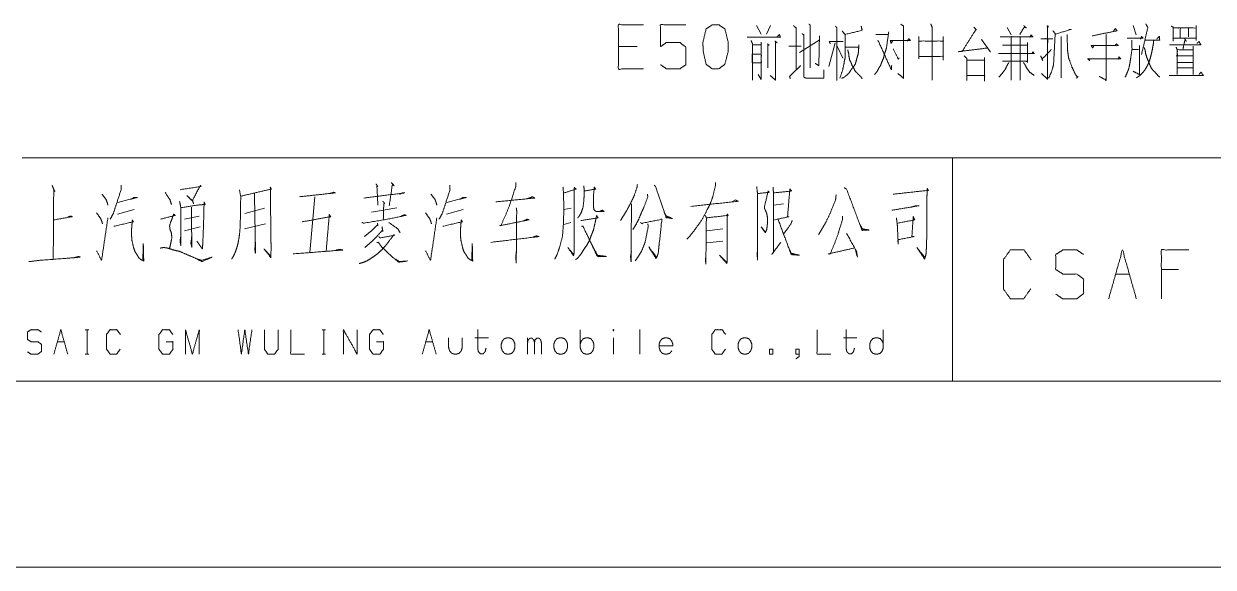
# Model space of a CAD drawing. Header units: millimetres. Extents: x 0 to 841, y 0 to 594.
# Drawn here: x 701.1 to 765, y 0 to 29.2 of the extents above; entities that cross this region are included whole.
import ezdxf

# ---------------------------------------------------------------- set-up
doc = ezdxf.new("R2010")
doc.units = ezdxf.units.MM
doc.layers.add('101', color=7, linetype='Continuous', true_color=0xffffff)

msp = doc.modelspace()

# ---------------------------------------------------------------- linework, layer by layer
at = {"layer": '101', "color": 72, "linetype": 'Continuous', "lineweight": 18}
for p, q in [((740.46, 29.1), (740.708, 28.65)), ((741.22, 29.1), (741.008, 28.65)), ((753.942, 29), (754.154, 28.6)), ((760.701, 29.1), (760.878, 28.6)), ((763.684, 28.95), (763.684, 28.5)), ((742.772, 27.65), (743.832, 28.325)), ((744.695, 28.175), (744.359, 26.9)), ((746.883, 28.625), (747.555, 28.625)), ((756.837, 28.525), (756.837, 26.3)), ((734.055, 27.975), (733.047, 27.975)), ((742.206, 28), (742.86, 28)), ((744.801, 28), (745.101, 27.35)), ((745.225, 27.95), (745.932, 27.95)), ((760.63, 27.825), (761.001, 27.825)), ((763.066, 27.125), (763.914, 27.125)), ((740.549, 26.475), (740.725, 26.2)), ((755.777, 26.525), (756.095, 26.25)), ((763.066, 26.825), (763.896, 26.825)), ((716.726, 19.906), (716.457, 16.904)), ((706.118, 18.974), (707.02, 19.216)), ((714.019, 19.285), (712.97, 19.009)), ((719.774, 19.078), (721.14, 19.319)), ((723.797, 18.974), (724.7, 19.216)), ((730.503, 19.285), (730.113, 19.216)), ((739.331, 19.733), (739.136, 19.63)), ((741.916, 19.526), (741.404, 19.457)), ((709.727, 18.698), (710.508, 18.871)), ((709.727, 18.077), (710.556, 18.284)), ((712.946, 18.181), (714.068, 18.457)), ((730.479, 18.526), (730.113, 18.422)), ((738.648, 18.181), (737.794, 18.077)), ((737.794, 17.422), (738.648, 17.525)), ((763.141, 16.001), (762.224, 16.001)), ((759.766, 15.753), (760.507, 15.753)), ((704.391, 12.764), (704.577, 12.764)), ((704.489, 12.764), (704.489, 11.453)), ((717.12, 12.764), (717.306, 12.764)), ((717.218, 12.764), (717.218, 11.453)), ((725.333, 12.323), (726.065, 12.323)), ((728.162, 11.453), (728.162, 12.323)), ((730.991, 11.798), (730.991, 12.764)), ((732.776, 12.323), (732.776, 11.453)), ((734.19, 12.778), (734.19, 11.453)), ((745.134, 12.323), (745.866, 12.323)), ((702.889, 12.116), (703.26, 12.116)), ((722.69, 12.116), (723.061, 12.116)), ((704.391, 11.453), (704.577, 11.453)), ((717.12, 11.453), (717.306, 11.453))]:
    msp.add_line(p, q, dxfattribs=at)
at = {"layer": '101', "color": 133, "linetype": 'Continuous', "lineweight": 18}
for p, q in [((701, 22), (810, 22)), ((751, 22), (751, 10)), ((25, 10), (831, 10)), ((651, 10), (831, 10)), ((0, 0), (841, 0))]:
    msp.add_line(p, q, dxfattribs=at)
at = {"layer": '101', "color": 72, "linetype": 'Continuous', "lineweight": 18}
for points, knots in [([(734.391, 26.775), (733.047, 26.775), (733.047, 29.15), (734.391, 29.15)], [0, 0, 0.265394, 0.734606, 1, 1]), ([(735.306, 27), (735.642, 26.775), (736.331, 26.775), (736.667, 27), (736.667, 27.95), (736.331, 28.2), (735.642, 28.2), (735.306, 27.975), (735.306, 29.15), (736.667, 29.15)], [0, 0, 0.062233, 0.168349, 0.230571, 0.376816, 0.44126, 0.547376, 0.609609, 0.790491, 1, 1]), ([(738.431, 26.775), (738.767, 27.025), (738.944, 27.725), (738.944, 28.2), (738.767, 28.925), (738.431, 29.15), (738.095, 29.15), (737.759, 28.925), (737.583, 28.2), (737.6, 27.725), (737.759, 27.025), (738.095, 26.775), (738.431, 26.775)], [0, 0, 0.06753, 0.183973, 0.260585, 0.380942, 0.446144, 0.500314, 0.565505, 0.685865, 0.76253, 0.878311, 0.94583, 1, 1]), ([(742.454, 29.1), (742.595, 28.975), (742.595, 26.725)], [0, 0, 0.077408, 1, 1]), ([(743.285, 29.175), (743.355, 29.125), (743.355, 26.825)], [0, 0, 0.036281, 1, 1]), ([(744.713, 29.075), (744.783, 28.975), (744.783, 26.15)], [0, 0, 0.041565, 1, 1]), ([(746.091, 29.075), (746.144, 28.85), (745.225, 28.625), (745.066, 28.825)], [0, 0, 0.161317, 0.82166, 1, 1]), ([(747.572, 28.775), (747.449, 27.9), (747.413, 27.775), (747.343, 27.575), (747.29, 27.35), (747.201, 27.15), (747.13, 26.95), (747.042, 26.825), (746.954, 26.65), (746.812, 26.475)], [0, 0, 0.358974, 0.411737, 0.497906, 0.591812, 0.680635, 0.766802, 0.828971, 0.90861, 1, 1]), ([(748.226, 29.175), (748.368, 29.075), (748.368, 26.275), (748.067, 26.525)], [0, 0, 0.051479, 0.883809, 1, 1]), ([(749.831, 29.2), (749.92, 28.975), (749.902, 29.025), (749.902, 26.175), (749.902, 27.45), (749.23, 27.45), (750.503, 27.45), (750.503, 27.25), (750.503, 28.525), (750.503, 28.275), (749.195, 28.275), (749.195, 28.525), (749.195, 27.325)], [0, 0, 0.022286, 0.027176, 0.289924, 0.407469, 0.469387, 0.586708, 0.605146, 0.722691, 0.745739, 0.866321, 0.889369, 1, 1]), ([(752.143, 29.025), (752.284, 28.875), (752.249, 28.875), (751.524, 27.725), (751.312, 27.7), (752.885, 27.9), (753.044, 27.675), (752.55, 28.375)], [0, 0, 0.045476, 0.053265, 0.353147, 0.400259, 0.750086, 0.810878, 1, 1]), ([(754.826, 29.1), (754.985, 28.975), (754.861, 29.025), (754.614, 28.625)], [0, 0, 0.250922, 0.416445, 1, 1]), ([(756.077, 29.075), (756.166, 29.025), (756.113, 29.075), (756.113, 26.2), (756.113, 28.4), (755.741, 28.4), (756.395, 28.4)], [0, 0, 0.016184, 0.027806, 0.485999, 0.836616, 0.895768, 1, 1]), ([(756.395, 28.825), (756.519, 28.675), (756.431, 27), (756.325, 26.625), (756.166, 26.275)], [0, 0, 0.073481, 0.707419, 0.85471, 1, 1]), ([(756.554, 28.65), (757.385, 28.9), (757.262, 28.9), (757.262, 28.85)], [0, 0, 0.833126, 0.951984, 1, 1]), ([(759.662, 28.825), (759.75, 28.95), (759.838, 28.825), (758.513, 28.55)], [0, 0, 0.092221, 0.184443, 1, 1]), ([(761.39, 29.2), (761.496, 29), (761.16, 27.55)], [0, 0, 0.132024, 1, 1]), ([(762.748, 29.075), (762.854, 29.025), (762.854, 28.275), (762.854, 28.425), (764.091, 28.425), (764.091, 28.3), (764.091, 29.1), (764.091, 28.975), (762.854, 28.975), (763.243, 28.975), (763.243, 28.425)], [0, 0, 0.021398, 0.158243, 0.185612, 0.411363, 0.43417, 0.580138, 0.602945, 0.828696, 0.899647, 1, 1]), ([(739.965, 28.475), (741.75, 28.475), (741.697, 28.625), (741.574, 28.5)], [0, 0, 0.841996, 0.91703, 1, 1]), ([(740.177, 28.3), (740.248, 28.125), (740.248, 26.175), (740.248, 28.075), (740.725, 28.075), (740.725, 28.2), (740.725, 26.2), (740.725, 27.575), (740.23, 27.575), (740.23, 27.1), (740.708, 27.1)], [0, 0, 0.019945, 0.226011, 0.426793, 0.477217, 0.490426, 0.701776, 0.847079, 0.899372, 0.949568, 1, 1]), ([(741.45, 28.275), (741.574, 28.175), (741.485, 28.25), (741.485, 26.175), (741.202, 26.425)], [0, 0, 0.058318, 0.100796, 0.86159, 1, 1]), ([(742.913, 28.675), (743.002, 28.6), (743.002, 26.5), (743.019, 26.325), (743.143, 26.275), (744.08, 26.275), (744.08, 26.725)], [0, 0, 0.029631, 0.566439, 0.611401, 0.645505, 0.88497, 1, 1]), ([(743.85, 28.55), (743.815, 26.95), (743.62, 27.075)], [0, 0, 0.873781, 1, 1]), ([(744.43, 28.125), (744.377, 28.25), (745.119, 28.25)], [0, 0, 0.154621, 1, 1]), ([(745.225, 28.625), (745.225, 27.35), (745.19, 27.225), (745.172, 27.075), (745.101, 26.725), (744.942, 26.275)], [0, 0, 0.533403, 0.587753, 0.650941, 0.800323, 1, 1]), ([(746.989, 28.325), (747.714, 26.725), (747.731, 26.95)], [0, 0, 0.886137, 1, 1]), ([(747.784, 28.275), (747.696, 28.15), (747.661, 28.3), (748.739, 28.3), (748.651, 28.4), (748.58, 28.275)], [0, 0, 0.092097, 0.1848, 0.833356, 0.91361, 1, 1]), ([(753.553, 28.5), (755.321, 28.5), (755.215, 28.6), (755.162, 28.475)], [0, 0, 0.862592, 0.933739, 1, 1]), ([(753.695, 28.05), (755.038, 28.05), (755.038, 28.2), (755.038, 27.125), (755.038, 27.2), (753.695, 27.2), (754.985, 27.2), (754.985, 27.15)], [0, 0, 0.252179, 0.280337, 0.482141, 0.496221, 0.7484, 0.990613, 1, 1]), ([(754.154, 26.175), (754.154, 28.5), (754.632, 28.5), (754.632, 26.175)], [0, 0, 0.45346, 0.54654, 1, 1]), ([(757.156, 28.625), (757.173, 28.125), (757.191, 27.7), (757.244, 27.35), (757.421, 26.875), (757.597, 26.5), (757.721, 26.325), (757.756, 26.375), (757.668, 26.275)], [0, 0, 0.191683, 0.354654, 0.490277, 0.684457, 0.843293, 0.925398, 0.948867, 1, 1]), ([(759.255, 28.625), (759.255, 26.175), (758.884, 26.375)], [0, 0, 0.853178, 1, 1]), ([(760.63, 28.325), (760.648, 27.85), (760.577, 27.35), (760.542, 27.125), (760.471, 26.775), (760.4, 26.6), (760.277, 26.325)], [0, 0, 0.231257, 0.476937, 0.587749, 0.761471, 0.853296, 1, 1]), ([(760.383, 28.425), (761.249, 28.425), (761.16, 28.525), (761.107, 28.375)], [0, 0, 0.747505, 0.862695, 1, 1]), ([(761.814, 28.325), (761.797, 28.15), (761.744, 27.825), (761.691, 27.6), (761.62, 27.325), (761.532, 27.075), (761.408, 26.825), (761.249, 26.6), (761.072, 26.425), (760.895, 26.3)], [0, 0, 0.076304, 0.219155, 0.319442, 0.442619, 0.557637, 0.678655, 0.798195, 0.906078, 1, 1]), ([(761.355, 28.325), (762.133, 28.325), (762.115, 28.525), (761.974, 28.375)], [0, 0, 0.656503, 0.825993, 1, 1]), ([(762.659, 28.075), (764.338, 28.075), (764.25, 28.25), (764.144, 28.15)], [0, 0, 0.830868, 0.927862, 1, 1]), ([(763.472, 28.425), (763.561, 28.25), (763.49, 28.325), (763.384, 27.825)], [0, 0, 0.241956, 0.369222, 1, 1]), ([(741.061, 28.125), (741.149, 28.05), (741.079, 28.075), (741.079, 26.825)], [0, 0, 0.080448, 0.132488, 1, 1]), ([(745.968, 28.075), (745.95, 27.775), (745.932, 27.575), (745.861, 27.35), (745.808, 27.15), (745.773, 27.025), (745.667, 26.875), (745.543, 26.725), (745.437, 26.55), (745.296, 26.425), (745.137, 26.3), (745.031, 26.275)], [0, 0, 0.139339, 0.232429, 0.341792, 0.437724, 0.497949, 0.583132, 0.673277, 0.768161, 0.855662, 0.949467, 1, 1]), ([(745.367, 27.8), (745.42, 27.6), (745.437, 27.425), (745.473, 27.25), (745.543, 27.125), (745.596, 26.975), (745.685, 26.825), (745.773, 26.65), (745.879, 26.55), (745.95, 26.475), (746.056, 26.375), (746.144, 26.25)], [0, 0, 0.116117, 0.214829, 0.315029, 0.395622, 0.484905, 0.582614, 0.692642, 0.774425, 0.832267, 0.914083, 1, 1]), ([(747.82, 27.85), (748.085, 27.3), (748.138, 27.375)], [0, 0, 0.869256, 1, 1]), ([(753.465, 27.6), (755.392, 27.6), (755.321, 27.7), (755.286, 27.6)], [0, 0, 0.893966, 0.950792, 1, 1]), ([(755.741, 27.475), (755.848, 27.225), (755.812, 27.3), (756.325, 27.825)], [0, 0, 0.249561, 0.325768, 1, 1]), ([(758.601, 28.025), (758.531, 27.9), (758.46, 28.025), (759.909, 28.025), (759.803, 28.125), (759.75, 28.025)], [0, 0, 0.071965, 0.14393, 0.870238, 0.943265, 1, 1]), ([(761.054, 28.025), (761.054, 26.475), (760.701, 26.65)], [0, 0, 0.797124, 1, 1]), ([(761.302, 27.925), (761.355, 27.775), (761.39, 27.55), (761.479, 27.3), (761.602, 27), (761.708, 26.775), (761.885, 26.6), (762.133, 26.325)], [0, 0, 0.086276, 0.209789, 0.353591, 0.529588, 0.664472, 0.79937, 1, 1]), ([(763.013, 27.95), (763.083, 27.8), (763.083, 26.475), (763.083, 27.8), (763.932, 27.8), (763.932, 28), (763.932, 26.475), (763.932, 27.475), (763.013, 27.475), (763.914, 27.475)], [0, 0, 0.020198, 0.181592, 0.342987, 0.446328, 0.470689, 0.656444, 0.778251, 0.890203, 1, 1]), ([(742.277, 26.25), (742.242, 26.375), (742.825, 26.95)], [0, 0, 0.136895, 1, 1]), ([(751.63, 27.475), (751.772, 27.325), (751.772, 26.15), (751.772, 26.425), (752.726, 26.425), (752.726, 26.125), (752.726, 27.375), (752.726, 27.25), (751.79, 27.25)], [0, 0, 0.039472, 0.264471, 0.31713, 0.499887, 0.557334, 0.796695, 0.820631, 1, 1]), ([(754.031, 27.125), (753.942, 26.975), (753.819, 26.725), (753.659, 26.525), (753.483, 26.325)], [0, 0, 0.178477, 0.464406, 0.726372, 1, 1]), ([(754.808, 27.125), (754.897, 27), (754.985, 26.825), (755.144, 26.6), (755.392, 26.425)], [0, 0, 0.165013, 0.376293, 0.673307, 1, 1]), ([(758.389, 27.325), (758.354, 27.225), (758.265, 27.325), (760.033, 27.325), (759.945, 27.425), (759.909, 27.3)], [0, 0, 0.046722, 0.105483, 0.883993, 0.942779, 1, 1]), ([(762.642, 26.425), (764.48, 26.425), (764.356, 26.6), (764.25, 26.475)], [0, 0, 0.829347, 0.926056, 1, 1]), ([(702.607, 20.527), (702.753, 20.182), (702.704, 20.285), (702.68, 19.561), (702.68, 17.525), (702.655, 16.559)], [0, 0, 0.088891, 0.116032, 0.287978, 0.770794, 1, 1]), ([(706.313, 20.527), (706.313, 20.285), (706.069, 19.526), (705.898, 19.009), (705.728, 18.698)], [0, 0, 0.124612, 0.535976, 0.817159, 1, 1]), ([(709.483, 20.285), (710.605, 20.458), (710.581, 20.527), (710.142, 19.699), (709.849, 19.975), (710.166, 19.664), (710.215, 19.526)], [0, 0, 0.36175, 0.385071, 0.68373, 0.811932, 0.953356, 1, 1]), ([(720.018, 20.596), (720.115, 20.458), (720.066, 20.458), (720.115, 19.457)], [0, 0, 0.138589, 0.178592, 1, 1]), ([(720.847, 20.665), (720.993, 20.492), (720.896, 20.561), (720.725, 19.423)], [0, 0, 0.151118, 0.230947, 1, 1]), ([(723.992, 20.527), (723.992, 20.285), (723.749, 19.526), (723.578, 19.009), (723.407, 18.698)], [0, 0, 0.124612, 0.535976, 0.817159, 1, 1]), ([(727.528, 20.665), (727.528, 20.458), (727.211, 19.492), (726.992, 18.94), (726.723, 18.353), (726.675, 18.353), (728.236, 18.664), (728.138, 18.698), (727.919, 18.595)], [0, 0, 0.046524, 0.275034, 0.408549, 0.553506, 0.56447, 0.922194, 0.945453, 1, 1]), ([(730.137, 20.113), (730.772, 20.32), (730.674, 20.389), (730.674, 17.042), (730.65, 16.801), (730.625, 16.732), (730.332, 17.18), (730.625, 16.801)], [0, 0, 0.122094, 0.143965, 0.756447, 0.800872, 0.814266, 0.912285, 1, 1]), ([(731.186, 20.492), (731.211, 20.147), (731.186, 19.699), (731.137, 19.319), (731.04, 19.043), (730.918, 18.836), (730.845, 18.767)], [0, 0, 0.190956, 0.438946, 0.650198, 0.811822, 0.94447, 1, 1]), ([(734.063, 20.561), (734.039, 20.389), (733.868, 19.906), (733.698, 19.561), (733.478, 19.147), (733.307, 18.871), (733.161, 18.629)], [0, 0, 0.081145, 0.319756, 0.499049, 0.717311, 0.868474, 1, 1]), ([(734.966, 20.527), (735.039, 20.458), (735.6, 18.802), (735.942, 18.733), (735.625, 18.871), (735.527, 19.009)], [0, 0, 0.037082, 0.681737, 0.810185, 0.937687, 1, 1]), ([(738.258, 20.665), (738.258, 20.492), (738.112, 19.906), (737.965, 19.492), (737.819, 19.216), (737.551, 18.698), (737.16, 18.146), (736.892, 17.801), (736.721, 17.629)], [0, 0, 0.049752, 0.224096, 0.350742, 0.440844, 0.608968, 0.803945, 0.929998, 1, 1]), ([(740.477, 20.458), (740.525, 20.044), (740.525, 16.525), (740.501, 16.801), (740.525, 17.111)], [0, 0, 0.092137, 0.86992, 0.931161, 1, 1]), ([(705.289, 20.044), (705.508, 19.768), (705.557, 19.63), (705.606, 19.457)], [0, 0, 0.519919, 0.73571, 1, 1]), ([(706.142, 19.595), (707.191, 19.871), (707.02, 19.871), (706.85, 19.768)], [0, 0, 0.74539, 0.862786, 1, 1]), ([(708.678, 20.147), (708.947, 19.733), (709.02, 19.492)], [0, 0, 0.661595, 1, 1]), ([(712.677, 20.285), (712.751, 19.871), (712.726, 19.457), (712.726, 18.733), (712.702, 18.077), (712.653, 17.698), (712.58, 17.318), (712.458, 16.939), (712.36, 16.732), (712.263, 16.559)], [0, 0, 0.110336, 0.219176, 0.409317, 0.581468, 0.681885, 0.783317, 0.887931, 0.947989, 1, 1]), ([(712.751, 19.94), (714.385, 20.32), (714.336, 20.423), (714.336, 19.906), (714.361, 18.491), (714.361, 17.663), (714.385, 17.146), (714.361, 16.801), (714.361, 16.628), (713.995, 17.111), (714.336, 16.732)], [0, 0, 0.250217, 0.267282, 0.34446, 0.555444, 0.678928, 0.756192, 0.807772, 0.833498, 0.923864, 1, 1]), ([(713.482, 20.078), (713.531, 17.353), (713.531, 16.87), (713.507, 17.077), (713.531, 17.491)], [0, 0, 0.711346, 0.837386, 0.891777, 1, 1]), ([(715.896, 19.906), (717.823, 20.113), (717.726, 20.147), (717.555, 20.078)], [0, 0, 0.870761, 0.917258, 1, 1]), ([(719.359, 19.837), (721.554, 20.113), (721.432, 20.113), (721.286, 20.044)], [0, 0, 0.886332, 0.935186, 1, 1]), ([(722.968, 20.044), (723.188, 19.768), (723.236, 19.63), (723.285, 19.457)], [0, 0, 0.519919, 0.73571, 1, 1]), ([(723.822, 19.595), (724.871, 19.871), (724.7, 19.871), (724.529, 19.768)], [0, 0, 0.745419, 0.862771, 1, 1]), ([(726.455, 19.63), (728.528, 19.837), (728.431, 19.906), (728.163, 19.802)], [0, 0, 0.836559, 0.884538, 1, 1]), ([(730.064, 20.423), (730.089, 20.147), (730.113, 19.285), (730.089, 18.457), (730.04, 17.801), (729.893, 17.215), (729.747, 16.801), (729.625, 16.559)], [0, 0, 0.070329, 0.28934, 0.499598, 0.66644, 0.819873, 0.931329, 1, 1]), ([(731.235, 20.216), (731.82, 20.32), (731.747, 20.423), (731.698, 19.906), (731.698, 19.457), (731.723, 19.216), (731.845, 19.112), (732.284, 19.112), (732.186, 19.181), (732.015, 19.112)], [0, 0, 0.209697, 0.254409, 0.437765, 0.595972, 0.681594, 0.738017, 0.892888, 0.93504, 1, 1]), ([(734.6, 20.044), (734.624, 19.906), (734.405, 19.319), (734.307, 19.112), (734.161, 18.767), (734.015, 18.457), (733.82, 18.146)], [0, 0, 0.067376, 0.368458, 0.478479, 0.658655, 0.823687, 1, 1]), ([(740.55, 20.078), (741.16, 20.147), (741.086, 20.216), (740.891, 19.354), (740.891, 19.285), (740.94, 19.181), (741.013, 19.009), (741.062, 18.767), (741.062, 18.56), (741.038, 18.319), (741.013, 18.146), (740.94, 17.974), (740.721, 18.284), (740.94, 18.008)], [0, 0, 0.163213, 0.189962, 0.42515, 0.443501, 0.473932, 0.523767, 0.589294, 0.644347, 0.708904, 0.755238, 0.805073, 0.906208, 1, 1]), ([(741.355, 20.423), (741.379, 20.113), (741.379, 16.939), (741.282, 16.801), (741.769, 17.456)], [0, 0, 0.069653, 0.779472, 0.817267, 1, 1]), ([(741.404, 20.113), (742.355, 20.216), (742.257, 20.32), (742.135, 18.836), (742.208, 18.836), (741.428, 18.664)], [0, 0, 0.276542, 0.317649, 0.747834, 0.768982, 1, 1]), ([(744.744, 20.009), (744.72, 19.768), (744.452, 19.078), (744.208, 18.56), (743.964, 18.146), (743.793, 17.87)], [0, 0, 0.102842, 0.416513, 0.658907, 0.862494, 1, 1]), ([(745.183, 20.389), (745.305, 20.32), (746.135, 18.112), (746.525, 18.112), (746.159, 18.181), (746.013, 18.422)], [0, 0, 0.039541, 0.705114, 0.81524, 0.920304, 1, 1]), ([(747.817, 20.044), (749.695, 20.251), (749.646, 20.354), (749.622, 19.837), (749.622, 17.905), (749.597, 17.146), (749.573, 16.801), (749.524, 16.628), (749.5, 16.559), (749.085, 17.18), (749.5, 16.663)], [0, 0, 0.261648, 0.277492, 0.349232, 0.616765, 0.721922, 0.769815, 0.794639, 0.804773, 0.908173, 1, 1]), ([(709.459, 19.664), (709.532, 19.285), (709.532, 17.284), (709.483, 17.525), (709.532, 17.87)], [0, 0, 0.129595, 0.800553, 0.883167, 1, 1]), ([(709.532, 19.319), (710.41, 19.457), (710.825, 19.492), (710.776, 19.63), (710.751, 18.56), (710.727, 17.905), (710.703, 17.353), (710.678, 17.111), (710.386, 17.525)], [0, 0, 0.198437, 0.291326, 0.324003, 0.562828, 0.709268, 0.832621, 0.88681, 1, 1]), ([(710.093, 19.354), (710.093, 18.491), (710.117, 17.663), (710.117, 17.18), (710.069, 17.422), (710.117, 17.836)], [0, 0, 0.304008, 0.595981, 0.766226, 0.853067, 1, 1]), ([(720.383, 19.664), (720.481, 19.561), (720.432, 19.526), (720.408, 18.698)], [0, 0, 0.138047, 0.196037, 1, 1]), ([(727.553, 19.319), (727.577, 19.147), (727.553, 16.352), (727.528, 16.628), (727.553, 16.973)], [0, 0, 0.048504, 0.826565, 0.903707, 1, 1]), ([(733.746, 19.526), (733.722, 16.421), (733.698, 16.697), (733.746, 16.973)], [0, 0, 0.847819, 0.923472, 1, 1]), ([(736.941, 19.388), (739.477, 19.664), (739.331, 19.733)], [0, 0, 0.940372, 1, 1]), ([(747.744, 19.181), (749.207, 19.423), (749.061, 19.423), (748.792, 19.354)], [0, 0, 0.777945, 0.854701, 1, 1]), ([(702.704, 18.664), (703.68, 18.836), (703.607, 18.871), (703.436, 18.802)], [0, 0, 0.788943, 0.853361, 1, 1]), ([(704.996, 19.043), (705.215, 18.733), (705.264, 18.629), (705.313, 18.457)], [0, 0, 0.564231, 0.734008, 1, 1]), ([(704.996, 17.008), (705.264, 16.49), (705.606, 18.767)], [0, 0, 0.202025, 1, 1]), ([(705.923, 18.319), (706.972, 18.56), (706.923, 18.664), (706.898, 18.422), (706.874, 18.077), (706.874, 17.836), (706.898, 17.56), (706.996, 17.146), (707.069, 16.939), (707.167, 16.801), (707.264, 16.628), (707.386, 16.525), (707.533, 16.456), (707.508, 17.387), (707.484, 16.525)], [0, 0, 0.19834, 0.219425, 0.264156, 0.327893, 0.372398, 0.423458, 0.501842, 0.542302, 0.573456, 0.609977, 0.639455, 0.669272, 0.840991, 1, 1]), ([(708.434, 18.698), (709.215, 18.905), (709.142, 18.974), (709.068, 18.767), (708.947, 18.457), (708.922, 18.319), (708.947, 18.146), (709.02, 17.939), (709.044, 17.698), (708.971, 17.353), (708.922, 17.146)], [0, 0, 0.288064, 0.323943, 0.402265, 0.521269, 0.571261, 0.63341, 0.711732, 0.798322, 0.924133, 1, 1]), ([(716.043, 18.56), (717.579, 18.836), (717.506, 18.94), (717.335, 16.973)], [0, 0, 0.426348, 0.460962, 1, 1]), ([(719.261, 18.526), (719.335, 18.491), (719.383, 18.491), (720.627, 18.698), (721.627, 18.905), (721.554, 18.94), (721.384, 18.871)], [0, 0, 0.030219, 0.048441, 0.519523, 0.900993, 0.931212, 1, 1]), ([(722.675, 19.043), (722.895, 18.733), (722.944, 18.629), (722.992, 18.457)], [0, 0, 0.564231, 0.734008, 1, 1]), ([(722.675, 17.008), (722.944, 16.49), (723.285, 18.767)], [0, 0, 0.202025, 1, 1]), ([(723.602, 18.319), (724.651, 18.56), (724.602, 18.664), (724.578, 18.422), (724.553, 18.077), (724.553, 17.836), (724.578, 17.56), (724.675, 17.146), (724.749, 16.939), (724.846, 16.801), (724.944, 16.628), (725.066, 16.525), (725.212, 16.456), (725.188, 17.387), (725.163, 16.525)], [0, 0, 0.198341, 0.219427, 0.264159, 0.327896, 0.372401, 0.423462, 0.501846, 0.542307, 0.573452, 0.609974, 0.639452, 0.669269, 0.84099, 1, 1]), ([(731.015, 18.629), (731.942, 18.767), (731.869, 18.905), (731.796, 18.526), (731.698, 18.112), (731.601, 17.87), (731.503, 17.594), (731.357, 17.318), (731.162, 17.042), (731.015, 16.801), (730.869, 16.628), (730.747, 16.525)], [0, 0, 0.248084, 0.289437, 0.391757, 0.504362, 0.573317, 0.650816, 0.733521, 0.823007, 0.897765, 0.957653, 1, 1]), ([(734.234, 18.526), (734.307, 18.457), (734.356, 18.491), (735.381, 18.698), (735.234, 17.353), (735.185, 16.87), (735.112, 16.663), (735.064, 16.594), (734.673, 17.215), (735.088, 16.663)], [0, 0, 0.021075, 0.033595, 0.252598, 0.536204, 0.637929, 0.683935, 0.701642, 0.855332, 1, 1]), ([(737.721, 18.905), (737.77, 18.767), (737.746, 16.49), (737.746, 16.283), (737.721, 16.49), (737.746, 16.732)], [0, 0, 0.047497, 0.786427, 0.853598, 0.921235, 1, 1]), ([(737.77, 18.767), (738.892, 18.905), (738.892, 18.974), (738.941, 18.905), (738.892, 18.871), (738.892, 16.456), (738.868, 16.318), (738.477, 16.766), (738.868, 16.387)], [0, 0, 0.224398, 0.238094, 0.254868, 0.266729, 0.746112, 0.77393, 0.891944, 1, 1]), ([(741.623, 18.698), (742.33, 16.801), (742.769, 16.766), (742.33, 16.87), (742.233, 17.077)], [0, 0, 0.643821, 0.783835, 0.927246, 1, 1]), ([(742.379, 18.629), (742.306, 18.422), (741.891, 17.87)], [0, 0, 0.241282, 1, 1]), ([(745.086, 18.871), (745.086, 18.664), (744.866, 17.974), (744.891, 18.008), (744.671, 17.422), (744.427, 16.835), (744.33, 16.835), (745.695, 17.146)], [0, 0, 0.05545, 0.249412, 0.26073, 0.428483, 0.598637, 0.624772, 1, 1]), ([(747.987, 18.767), (748.036, 18.353), (748.085, 17.353), (748.061, 17.594), (748.939, 17.767), (748.817, 17.767), (748.89, 18.836), (748.963, 18.664), (748.061, 18.491)], [0, 0, 0.08584, 0.292105, 0.342088, 0.526357, 0.55147, 0.772215, 0.810799, 1, 1]), ([(720.091, 18.491), (720.115, 18.353), (720.066, 18.353), (719.774, 18.077), (719.383, 17.767)], [0, 0, 0.128567, 0.173322, 0.542406, 1, 1]), ([(720.335, 18.284), (720.383, 18.043), (720.335, 18.077), (719.993, 17.698), (719.701, 17.422), (719.408, 17.18)], [0, 0, 0.154133, 0.191512, 0.51089, 0.762568, 1, 1]), ([(720.701, 18.526), (721.188, 18.181), (721.31, 17.974)], [0, 0, 0.713213, 1, 1]), ([(731.064, 18.319), (731.137, 18.319), (731.918, 16.697), (732.406, 16.697), (731.918, 16.766), (731.625, 17.318)], [0, 0, 0.021039, 0.538447, 0.678705, 0.82036, 1, 1]), ([(734.624, 18.457), (734.649, 18.319), (734.478, 17.456), (734.283, 16.973), (734.112, 16.697), (733.942, 16.456)], [0, 0, 0.064861, 0.471801, 0.712903, 0.863113, 1, 1]), ([(745.305, 17.939), (745.842, 16.973), (745.891, 16.663), (745.793, 17.042)], [0, 0, 0.610117, 0.783655, 1, 1]), ([(720.164, 17.767), (720.237, 17.698), (721.018, 17.836), (720.969, 17.87), (720.676, 17.456), (720.505, 17.249), (720.31, 17.042), (720.091, 16.835), (719.847, 16.663), (719.578, 16.49), (719.359, 16.387), (719.115, 16.318)], [0, 0, 0.029335, 0.260525, 0.277953, 0.425837, 0.504102, 0.587076, 0.675082, 0.762219, 0.855276, 0.926065, 1, 1]), ([(720.066, 17.456), (720.14, 17.456), (720.286, 17.249), (720.823, 16.732), (721.237, 16.387), (721.701, 16.456), (721.262, 16.421), (721.066, 16.559)], [0, 0, 0.026517, 0.118384, 0.388536, 0.584008, 0.7538, 0.913391, 1, 1]), ([(726.187, 17.456), (728.772, 17.767), (728.65, 17.801), (728.431, 17.732)], [0, 0, 0.879478, 0.922284, 1, 1]), ([(701.363, 16.421), (701.948, 16.49), (703.363, 16.594), (704.119, 16.663), (704.046, 16.697), (703.777, 16.628)], [0, 0, 0.188614, 0.642509, 0.885466, 0.911352, 1, 1]), ([(708.41, 17.146), (708.605, 17.18), (708.825, 17.146), (709.142, 17.042), (709.459, 16.973), (709.922, 16.766), (710.337, 16.594), (710.654, 16.421), (711.215, 16.663), (710.654, 16.49), (710.386, 16.559)], [0, 0, 0.051193, 0.108601, 0.194772, 0.278607, 0.409733, 0.525756, 0.619012, 0.776802, 0.92843, 1, 1]), ([(715.555, 16.835), (718.213, 17.042), (718.092, 17.077), (717.872, 17.042)], [0, 0, 0.884284, 0.926313, 1, 1]), ([(755.201, 14.952), (754.83, 14.428), (754.108, 14.428), (753.738, 14.952), (753.738, 16.525), (754.108, 17.05), (754.85, 17.05), (755.221, 16.525)], [0, 0, 0.114569, 0.243366, 0.357934, 0.638584, 0.753153, 0.885431, 1, 1]), ([(756.547, 14.676), (756.917, 14.428), (757.678, 14.428), (758.049, 14.704), (758.049, 15.477), (757.678, 15.753), (756.937, 15.753), (756.547, 16.001), (756.547, 16.801), (756.937, 17.05), (757.678, 17.05), (758.049, 16.801)], [0, 0, 0.068036, 0.184054, 0.254519, 0.372335, 0.4428, 0.555843, 0.62637, 0.748394, 0.81892, 0.931964, 1, 1]), ([(762.224, 14.428), (762.224, 17.05), (763.707, 17.05)], [0, 0, 0.638722, 1, 1]), ([(701.28, 11.578), (701.465, 11.453), (701.846, 11.453), (702.031, 11.591), (702.031, 11.978), (701.846, 12.116), (701.475, 12.116), (701.28, 12.24), (701.28, 12.64), (701.475, 12.764), (701.846, 12.764), (702.031, 12.64)], [0, 0, 0.068035, 0.184054, 0.254518, 0.372335, 0.442799, 0.555843, 0.62637, 0.748394, 0.81892, 0.931964, 1, 1]), ([(706.264, 11.716), (706.079, 11.453), (705.718, 11.453), (705.532, 11.716), (705.532, 12.502), (705.718, 12.764), (706.089, 12.764), (706.274, 12.502)], [0, 0, 0.114569, 0.243366, 0.357934, 0.638584, 0.753153, 0.885431, 1, 1]), ([(708.732, 12.116), (709.103, 12.116), (709.103, 11.716), (708.917, 11.453), (708.537, 11.453), (708.351, 11.716), (708.351, 12.502), (708.546, 12.764), (708.907, 12.764), (709.093, 12.502)], [0, 0, 0.103295, 0.214796, 0.304261, 0.410274, 0.499739, 0.718896, 0.809958, 0.910534, 1, 1]), ([(709.775, 11.453), (709.775, 12.764), (710.146, 11.453), (710.517, 12.764), (710.517, 11.453)], [0, 0, 0.245192, 0.5, 0.754808, 1, 1]), ([(712.604, 12.764), (712.78, 11.453), (712.965, 12.764), (713.16, 11.453), (713.346, 12.764)], [0, 0, 0.249745, 0.499742, 0.750003, 1, 1]), ([(714.018, 12.764), (714.018, 11.716), (714.194, 11.453), (714.565, 11.453), (714.76, 11.716), (714.76, 12.764)], [0, 0, 0.337152, 0.438599, 0.557781, 0.662848, 1, 1]), ([(715.433, 12.764), (715.433, 11.453), (716.174, 11.453)], [0, 0, 0.638735, 1, 1]), ([(718.262, 11.453), (718.262, 12.764), (719.003, 11.453), (719.003, 12.764)], [0, 0, 0.317574, 0.682426, 1, 1]), ([(720.047, 12.116), (720.417, 12.116), (720.417, 11.716), (720.232, 11.453), (719.851, 11.453), (719.666, 11.716), (719.666, 12.502), (719.861, 12.764), (720.222, 12.764), (720.408, 12.502)], [0, 0, 0.103295, 0.214796, 0.304261, 0.410274, 0.499739, 0.718896, 0.809958, 0.910534, 1, 1]), ([(723.919, 12.323), (723.919, 11.798), (723.977, 11.619), (724.085, 11.495), (724.221, 11.453), (724.348, 11.453), (724.485, 11.495), (724.592, 11.619), (724.651, 11.798), (724.651, 12.323)], [0, 0, 0.242016, 0.329107, 0.404862, 0.470732, 0.529268, 0.595138, 0.670893, 0.757984, 1, 1]), ([(725.928, 11.771), (725.88, 11.578), (725.772, 11.467), (725.636, 11.467), (725.519, 11.578), (725.48, 11.771), (725.48, 12.778)], [0, 0, 0.107406, 0.190396, 0.26402, 0.350758, 0.456998, 1, 1]), ([(726.806, 11.619), (726.913, 11.495), (727.05, 11.453), (727.177, 11.453), (727.313, 11.495), (727.421, 11.619), (727.479, 11.798), (727.479, 11.992), (727.421, 12.157), (727.313, 12.281), (727.177, 12.323), (727.05, 12.323), (726.913, 12.281), (726.806, 12.157), (726.748, 11.992), (726.748, 11.798), (726.806, 11.619)], [0, 0, 0.063222, 0.118195, 0.167047, 0.22202, 0.285243, 0.357936, 0.432349, 0.50001, 0.563233, 0.618206, 0.667057, 0.72203, 0.785253, 0.852903, 0.927317, 1, 1]), ([(728.162, 12.061), (728.191, 12.212), (728.289, 12.309), (728.396, 12.309), (728.494, 12.212), (728.533, 12.061), (728.533, 11.453)], [0, 0, 0.11888, 0.224456, 0.306983, 0.41256, 0.533085, 1, 1]), ([(728.533, 12.061), (728.562, 12.212), (728.66, 12.309), (728.777, 12.309), (728.864, 12.212), (728.903, 12.061), (728.903, 11.453)], [0, 0, 0.118606, 0.223939, 0.313761, 0.413913, 0.534161, 1, 1]), ([(729.635, 11.619), (729.742, 11.495), (729.879, 11.453), (730.006, 11.453), (730.142, 11.495), (730.25, 11.619), (730.308, 11.798), (730.308, 11.992), (730.25, 12.157), (730.142, 12.281), (730.006, 12.323), (729.879, 12.323), (729.742, 12.281), (729.635, 12.157), (729.576, 11.992), (729.576, 11.798), (729.635, 11.619)], [0, 0, 0.063224, 0.118198, 0.167051, 0.222025, 0.285248, 0.357933, 0.432348, 0.5, 0.563224, 0.618198, 0.667051, 0.722025, 0.785248, 0.8529, 0.927315, 1, 1]), ([(730.991, 11.798), (731.049, 11.619), (731.157, 11.495), (731.293, 11.453), (731.42, 11.453), (731.557, 11.495), (731.664, 11.619), (731.722, 11.798), (731.722, 11.992), (731.664, 12.157), (731.557, 12.281), (731.42, 12.323), (731.293, 12.323), (731.157, 12.281), (731.049, 12.157), (730.991, 11.992)], [0, 0, 0.078529, 0.146835, 0.206229, 0.25901, 0.318404, 0.38671, 0.465239, 0.545636, 0.618727, 0.687034, 0.746428, 0.799208, 0.858602, 0.926909, 1, 1]), ([(732.776, 12.682), (732.795, 12.737), (732.776, 12.778), (732.756, 12.737), (732.776, 12.682)], [0, 0, 0.280624, 0.5, 0.719376, 1, 1]), ([(735.907, 11.619), (735.8, 11.495), (735.663, 11.453), (735.536, 11.453), (735.4, 11.495), (735.292, 11.619), (735.234, 11.798), (735.234, 11.992), (735.292, 12.157), (735.4, 12.281), (735.536, 12.323), (735.663, 12.323), (735.8, 12.281), (735.907, 12.157), (735.965, 11.992), (735.965, 11.895), (735.234, 11.895)], [0, 0, 0.053947, 0.100856, 0.142541, 0.189449, 0.243396, 0.305417, 0.368913, 0.426639, 0.480587, 0.527495, 0.56918, 0.616088, 0.670035, 0.727761, 0.759509, 1, 1]), ([(738.794, 11.716), (738.609, 11.453), (738.248, 11.453), (738.062, 11.716), (738.062, 12.502), (738.248, 12.764), (738.619, 12.764), (738.804, 12.502)], [0, 0, 0.114569, 0.243366, 0.357934, 0.638584, 0.753153, 0.885431, 1, 1]), ([(739.535, 11.619), (739.643, 11.495), (739.779, 11.453), (739.906, 11.453), (740.043, 11.495), (740.15, 11.619), (740.209, 11.798), (740.209, 11.992), (740.15, 12.157), (740.043, 12.281), (739.906, 12.323), (739.779, 12.323), (739.643, 12.281), (739.535, 12.157), (739.477, 11.992), (739.477, 11.798), (739.535, 11.619)], [0, 0, 0.063224, 0.118198, 0.167051, 0.222025, 0.285248, 0.357933, 0.432348, 0.5, 0.563224, 0.618198, 0.667051, 0.722025, 0.785248, 0.8529, 0.927315, 1, 1]), ([(743.72, 12.764), (743.72, 11.453), (744.461, 11.453)], [0, 0, 0.638735, 1, 1]), ([(745.729, 11.771), (745.681, 11.578), (745.573, 11.467), (745.437, 11.467), (745.32, 11.578), (745.281, 11.771), (745.281, 12.778)], [0, 0, 0.107406, 0.190396, 0.26402, 0.350758, 0.456998, 1, 1]), ([(747.28, 12.764), (747.28, 11.798), (747.222, 11.619), (747.114, 11.495), (746.978, 11.453), (746.851, 11.453), (746.714, 11.495), (746.607, 11.619), (746.549, 11.798), (746.549, 11.992), (746.607, 12.157), (746.714, 12.281), (746.851, 12.323), (746.978, 12.323), (747.114, 12.281), (747.222, 12.157), (747.28, 11.992)], [0, 0, 0.286727, 0.342739, 0.391461, 0.433825, 0.471472, 0.513836, 0.562557, 0.618569, 0.675915, 0.728048, 0.77677, 0.819134, 0.856781, 0.899145, 0.947866, 1, 1]), ([(741.164, 11.453), (741.35, 11.453), (741.35, 11.716), (741.164, 11.716), (741.164, 11.453)], [0, 0, 0.207087, 0.5, 0.707087, 1, 1]), ([(742.764, 11.453), (742.579, 11.453), (742.579, 11.716), (742.764, 11.716), (742.764, 11.329), (742.579, 11.191)], [0, 0, 0.148246, 0.357931, 0.506177, 0.815186, 1, 1])]:
    msp.add_open_spline(points, degree=1, knots=knots, dxfattribs=at)
for points in [[(759.395, 14.428), (760.136, 17.05), (760.878, 14.428)], [(702.704, 11.453), (703.075, 12.764), (703.445, 11.453)], [(722.505, 11.453), (722.875, 12.764), (723.246, 11.453)]]:
    msp.add_open_spline(points, degree=1, dxfattribs=at)

doc.saveas('drawing.dxf')
